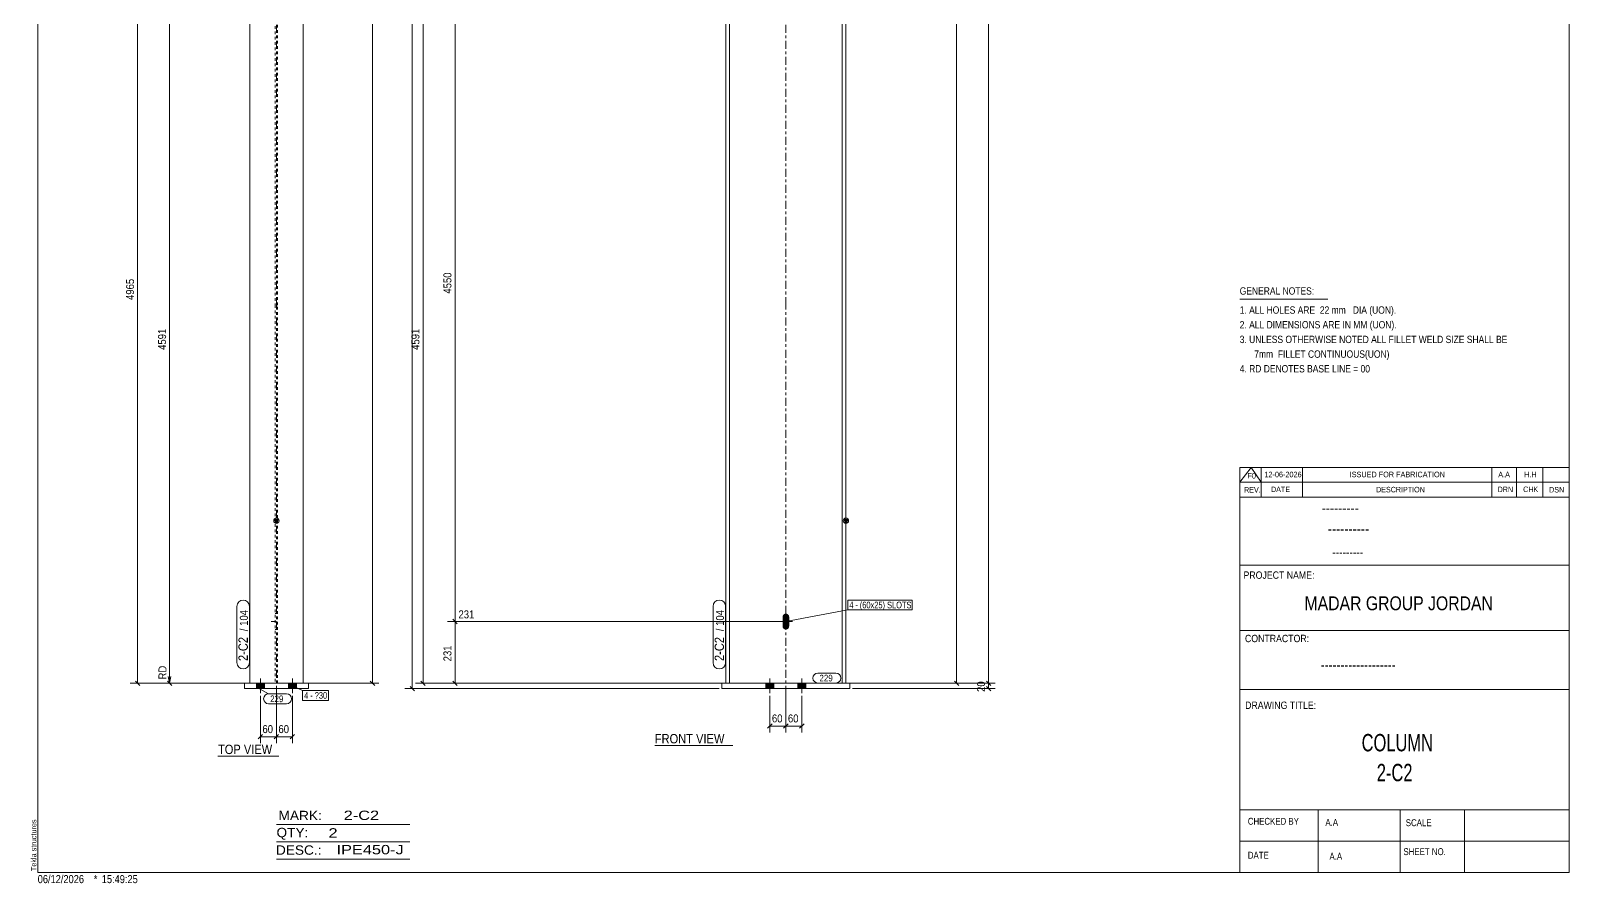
# Model space of a CAD drawing. Header units: millimetres. Extents: x 2 to 579, y 1 to 825.
# Drawn here: x 2 to 579, y 1 to 320 of the extents above; entities that cross this region are included whole.
import ezdxf

# ---------------------------------------------------------------- set-up
doc = ezdxf.new("R2010")
doc.units = ezdxf.units.MM
for name, pattern in [('XKITLINE00', [0]), ('XKITLINE01', [4, 1, -1, 1, -1]), ('XKITLINE02', [4, 2, -2]), ('XKITLINE03', [6, 3, -1, 1, -1])]:
    doc.linetypes.add(name, pattern=pattern)
for name, color, linetype, lineweight in [('Bolt', 3, 'Continuous', 0), ('BoltMark', 7, 'Continuous', 0), ('Dimensions', 7, 'Continuous', 0), ('DrawingSheet', 5, 'Continuous', 0), ('OtherObjectType', 7, 'Continuous', 0), ('Part', 2, 'Continuous', 0), ('PartMark', 7, 'Continuous', 0)]:
    doc.layers.add(name, color=color, linetype=linetype, lineweight=lineweight)
doc.styles.add('@ARIAL_UNICODE_MS_BOLD', font='ARIAL.TTF')
doc.styles.add('ARIAL', font='ARIAL.TTF')
doc.styles.add('ARIAL_NARROW', font='ARIALN.TTF')
doc.styles.add('COMIC_SANS_MS_BOLD', font='COMICBD.TTF')
doc.styles.add('SWIS721_EX_BT', font='ARIAL.TTF')
doc.styles.add('SWISSE', font='ARIAL.TTF')

# ---------------------------------------------------------------- blocks, each defined once
blk = doc.blocks.new('*A5')
at = {"layer": 'Bolt'}
for points in [[(285.88, 648.63), (285.4, 648.54), (284.92, 648.63), (284.52, 648.91), (284.25, 649.31), (284.15, 649.79), (284.15, 653.29), (284.25, 653.77), (284.52, 654.17), (284.92, 654.44), (285.4, 654.54), (285.88, 654.44), (286.28, 654.17), (286.55, 653.77), (286.65, 653.29), (286.65, 649.79), (286.55, 649.31), (286.28, 648.91)], [(285.88, 390.69), (285.4, 390.6), (284.92, 390.69), (284.52, 390.96), (284.25, 391.37), (284.15, 391.85), (284.15, 395.35), (284.25, 395.83), (284.52, 396.23), (284.92, 396.5), (285.4, 396.6), (285.88, 396.5), (286.28, 396.23), (286.55, 395.83), (286.65, 395.35), (286.65, 391.85), (286.55, 391.37), (286.28, 390.96)], [(285.88, 350.69), (285.4, 350.6), (284.92, 350.69), (284.52, 350.96), (284.25, 351.37), (284.15, 351.85), (284.15, 355.35), (284.25, 355.83), (284.52, 356.23), (284.92, 356.5), (285.4, 356.6), (285.88, 356.5), (286.28, 356.23), (286.55, 355.83), (286.65, 355.35), (286.65, 351.85), (286.55, 351.37), (286.28, 350.96)], [(285.88, 96.07), (285.4, 95.98), (284.92, 96.07), (284.52, 96.34), (284.25, 96.75), (284.15, 97.23), (284.15, 100.73), (284.25, 101.21), (284.52, 101.61), (284.92, 101.88), (285.4, 101.98), (285.88, 101.88), (286.28, 101.61), (286.55, 101.21), (286.65, 100.73), (286.65, 97.23), (286.55, 96.75), (286.28, 96.34)]]:
    blk.add_hatch(color=3, dxfattribs=at).paths.add_polyline_path(points, flags=17)
at = {"layer": 'Bolt', "color": 3, "linetype": 'XKITLINE00', "lineweight": 0}
for p, q in [((285.4, 654.04), (285.4, 649.04)), ((287.9, 651.54), (282.9, 651.54)), ((287.9, 393.6), (282.9, 393.6)), ((285.4, 396.1), (285.4, 391.1)), ((287.9, 353.6), (282.9, 353.6)), ((285.4, 356.1), (285.4, 351.1)), ((287.9, 98.98), (282.9, 98.98)), ((285.4, 101.48), (285.4, 96.48))]:
    blk.add_line(p, q, dxfattribs=at)
blk = doc.blocks.new('*A10')
at = {"layer": 'Bolt'}
for points in [[(280.9, 75.85), (280.9, 73.85), (277.9, 73.85), (277.9, 75.85)], [(280.9, 75.85), (280.9, 73.85), (277.9, 73.85), (277.9, 75.85)], [(292.9, 75.85), (292.9, 73.85), (289.9, 73.85), (289.9, 75.85)], [(292.9, 75.85), (292.9, 73.85), (289.9, 73.85), (289.9, 75.85)]]:
    blk.add_hatch(color=3, dxfattribs=at).paths.add_polyline_path(points, flags=17)
at = {"layer": 'Bolt', "color": 3, "linetype": 'XKITLINE00', "lineweight": 0}
for p, q in [((277.9, 75.85), (277.9, 73.85)), ((277.9, 75.85), (277.9, 73.85)), ((279.4, 77.6), (279.4, 72.1)), ((279.4, 77.6), (279.4, 72.1)), ((280.9, 75.85), (280.9, 73.85)), ((280.9, 75.85), (280.9, 73.85)), ((289.9, 75.85), (289.9, 73.85)), ((289.9, 75.85), (289.9, 73.85)), ((291.4, 77.6), (291.4, 72.1)), ((291.4, 77.6), (291.4, 72.1)), ((292.9, 75.85), (292.9, 73.85)), ((292.9, 75.85), (292.9, 73.85))]:
    blk.add_line(p, q, dxfattribs=at)
blk = doc.blocks.new('*A12')
at = {"layer": 'Part'}
blk.add_hatch(color=2, dxfattribs=at).paths.add_polyline_path([(307.1, 137.25), (308.7, 137.25), (307.9, 135.85)], flags=17)
at = {"layer": 'Part', "color": 7, "linetype": 'XKITLINE01', "lineweight": 0}
for p, q in [((307.9, 708.5), (262.9, 673.02)), ((264.3, 671.04), (264.3, 670.04)), ((306.5, 671.04), (306.5, 670.04)), ((264.3, 372.97), (264.3, 371.97)), ((306.5, 372.97), (306.5, 371.97)), ((307.9, 75.85), (262.9, 75.85))]:
    blk.add_line(p, q, dxfattribs=at)
at = {"layer": 'Part', "color": 2, "linetype": 'XKITLINE00', "lineweight": 0}
for p, q in [((306.5, 707.39), (306.5, 671.04)), ((307.9, 708.5), (307.9, 512.2)), ((262.9, 673.02), (262.9, 512.2)), ((264.3, 674.12), (264.3, 671.04)), ((264.3, 670.04), (264.3, 512.2)), ((306.5, 670.04), (306.5, 512.2)), ((262.9, 512.1), (262.9, 217.58)), ((264.3, 512.1), (264.3, 372.97)), ((306.5, 512.1), (306.5, 372.97)), ((307.9, 512.1), (307.9, 217.58)), ((264.3, 371.97), (264.3, 217.58)), ((306.5, 371.97), (306.5, 217.58)), ((262.9, 217.48), (262.9, 75.85)), ((264.3, 217.48), (264.3, 75.85)), ((306.5, 217.48), (306.5, 75.85)), ((307.9, 217.48), (307.9, 75.85)), ((307.9, 135.85), (307.1, 137.25)), ((307.1, 137.25), (308.7, 137.25)), ((308.7, 137.25), (307.9, 135.85))]:
    blk.add_line(p, q, dxfattribs=at)
at = {"layer": 'Part', "color": 7, "linetype": 'XKITLINE03', "lineweight": 0}
for p, q in [((285.4, 512.2), (285.4, 700.76)), ((285.4, 217.58), (285.4, 512.1)), ((285.4, 65.85), (285.4, 217.48))]:
    blk.add_line(p, q, dxfattribs=at)
at = {"layer": 'Part', "color": 2, "linetype": 'XKITLINE00', "lineweight": 0}
blk.add_circle((307.9, 136.75), 1, dxfattribs=at)
blk = doc.blocks.new('*A20')
at = {"layer": 'Part', "color": 2, "linetype": 'XKITLINE00', "lineweight": 0}
for p, q in [((309.4, 75.85), (261.4, 75.85)), ((261.4, 75.85), (261.4, 73.85)), ((309.4, 75.85), (309.4, 73.85)), ((309.4, 73.85), (261.4, 73.85))]:
    blk.add_line(p, q, dxfattribs=at)
blk = doc.blocks.new('*A24')
at = {"layer": 'Bolt', "color": 3, "linetype": 'XKITLINE02', "lineweight": 0}
for p, q in [((94, 654.54), (94.9, 654.54)), ((92.45, 651.54), (96.45, 651.54)), ((94, 648.54), (94.9, 648.54)), ((92.45, 393.6), (96.45, 393.6)), ((94, 396.6), (94.9, 396.6)), ((94, 390.6), (94.9, 390.6)), ((92.45, 353.6), (96.45, 353.6)), ((94, 356.6), (94.9, 356.6)), ((94, 350.6), (94.9, 350.6)), ((92.45, 98.98), (96.45, 98.98)), ((94, 101.98), (94.9, 101.98)), ((94, 95.98), (94.9, 95.98))]:
    blk.add_line(p, q, dxfattribs=at)
blk = doc.blocks.new('*A29')
at = {"layer": 'Bolt'}
for points in [[(89.95, 75.85), (89.95, 73.85), (86.95, 73.85), (86.95, 75.85)], [(89.95, 75.85), (89.95, 73.85), (86.95, 73.85), (86.95, 75.85)], [(101.95, 75.85), (101.95, 73.85), (98.95, 73.85), (98.95, 75.85)], [(101.95, 75.85), (101.95, 73.85), (98.95, 73.85), (98.95, 75.85)]]:
    blk.add_hatch(color=3, dxfattribs=at).paths.add_polyline_path(points, flags=17)
at = {"layer": 'Bolt', "color": 3, "linetype": 'XKITLINE00', "lineweight": 0}
for p, q in [((86.95, 75.85), (86.95, 73.85)), ((86.95, 75.85), (86.95, 73.85)), ((88.45, 77.6), (88.45, 72.1)), ((88.45, 77.6), (88.45, 72.1)), ((89.95, 75.85), (89.95, 73.85)), ((89.95, 75.85), (89.95, 73.85)), ((98.95, 75.85), (98.95, 73.85)), ((98.95, 75.85), (98.95, 73.85)), ((100.45, 77.6), (100.45, 72.1)), ((100.45, 77.6), (100.45, 72.1)), ((101.95, 75.85), (101.95, 73.85)), ((101.95, 75.85), (101.95, 73.85))]:
    blk.add_line(p, q, dxfattribs=at)
blk = doc.blocks.new('*A31')
at = {"layer": 'Part'}
blk.add_hatch(color=2, dxfattribs=at).paths.add_polyline_path([(93.65, 137.25), (95.25, 137.25), (94.45, 135.85)], flags=17)
at = {"layer": 'Part', "color": 7, "linetype": 'XKITLINE01', "lineweight": 0}
for p, q in [((84.45, 708.5), (84.45, 512.2)), ((104.45, 708.5), (84.45, 708.5)), ((84.45, 707.39), (94, 707.39)), ((94, 707.39), (94, 512.2)), ((94.9, 512.2), (94.9, 707.39)), ((94.9, 707.39), (104.45, 707.39)), ((104.45, 512.2), (104.45, 708.5)), ((84.45, 674.12), (94, 674.12)), ((84.45, 673.02), (104.45, 673.02)), ((94.9, 674.12), (104.45, 674.12)), ((84.45, 512.1), (84.45, 335.45)), ((94, 512.1), (94, 217.58)), ((94.9, 217.58), (94.9, 512.1)), ((104.45, 335.45), (104.45, 512.1)), ((94, 217.48), (94, 75.85)), ((94.9, 75.85), (94.9, 217.48)), ((84.45, 75.85), (104.45, 75.85))]:
    blk.add_line(p, q, dxfattribs=at)
at = {"layer": 'Part', "color": 7, "linetype": 'XKITLINE03', "lineweight": 0}
for p, q in [((94.45, 512.2), (94.45, 700.76)), ((94.45, 217.58), (94.45, 512.1)), ((94.45, 65.85), (94.45, 217.48))]:
    blk.add_line(p, q, dxfattribs=at)
at = {"layer": 'Part', "color": 2, "linetype": 'XKITLINE00', "lineweight": 0}
for p, q in [((84.45, 217.58), (84.45, 335.45)), ((104.45, 335.45), (104.45, 217.58)), ((84.45, 75.85), (84.45, 217.48)), ((104.45, 217.48), (104.45, 75.85)), ((94.45, 135.85), (93.65, 137.25)), ((93.65, 137.25), (95.25, 137.25)), ((95.25, 137.25), (94.45, 135.85))]:
    blk.add_line(p, q, dxfattribs=at)
blk.add_circle((94.45, 136.75), 1, dxfattribs=at)
blk = doc.blocks.new('*A39')
at = {"layer": 'Part', "color": 2, "linetype": 'XKITLINE00', "lineweight": 0}
for p, q in [((82.45, 73.85), (82.45, 75.85)), ((82.45, 75.85), (106.45, 75.85)), ((106.45, 75.85), (106.45, 73.85)), ((106.45, 73.85), (82.45, 73.85))]:
    blk.add_line(p, q, dxfattribs=at)
blk = doc.blocks.new('*A65')
at = {"layer": 'DrawingSheet', "color": 5, "linetype": 'XKITLINE00', "lineweight": 0}
for p, q in [((579, 825), (5, 825)), ((5, 825), (5, 5)), ((579, 5), (579, 825)), ((5, 5), (579, 5))]:
    blk.add_line(p, q, dxfattribs=at)
at = {"layer": 'DrawingSheet', "color": 5, "style": 'ARIAL', "width": 0.85}
blk.add_text('Tekla structures', height=2, rotation=90, dxfattribs=at).set_placement((4.5, 5.5))
blk = doc.blocks.new('*A67')
at = {"layer": 'OtherObjectType', "color": 7, "linetype": 'XKITLINE00', "lineweight": 0}
blk.add_line((455.5, 219.82), (488.5, 219.82), dxfattribs=at)
at = {"layer": 'OtherObjectType', "color": 7, "style": 'ARIAL_NARROW', "width": 1.008832}
for s, p in [('GENERAL NOTES:', (455.5, 221.47)), ('1. ALL HOLES ARE  22 mm   DIA (UON).', (455.5, 214.32)), ('2. ALL DIMENSIONS ARE IN MM (UON).', (455.5, 208.82)), ('3. UNLESS OTHERWISE NOTED ALL FILLET WELD SIZE SHALL BE', (455.5, 203.32)), ('7mm  FILLET CONTINUOUS(UON)', (460.95, 197.82)), ('4. RD DENOTES BASE LINE = 00', (455.5, 192.32))]:
    blk.add_text(s, height=2.75, dxfattribs=at).set_placement(p)
blk = doc.blocks.new('*A68')
at = {"layer": 'OtherObjectType', "color": 7, "linetype": 'XKITLINE00', "lineweight": 0}
for p, q in [((455.5, 156.76), (579, 156.76)), ((455.5, 151.21), (459.82, 156.76)), ((455.5, 151.21), (455.5, 156.76)), ((459.82, 156.76), (463.53, 151.21)), ((463.53, 151.21), (463.53, 156.76)), ((478.97, 151.21), (478.97, 156.76)), ((549.98, 151.21), (549.98, 156.76)), ((559.24, 151.21), (559.24, 156.76)), ((569.12, 151.21), (569.12, 156.76)), ((579, 151.21), (579, 156.76)), ((455.5, 151.21), (579, 151.21)), ((455.5, 145.65), (455.5, 151.21)), ((459.21, 151.21), (579, 151.21)), ((463.53, 145.65), (463.53, 151.21)), ((478.97, 145.65), (478.97, 151.21)), ((549.98, 145.65), (549.98, 151.21)), ((559.24, 145.65), (559.24, 151.21)), ((569.12, 145.65), (569.12, 151.21)), ((579, 145.65), (579, 151.21))]:
    blk.add_line(p, q, dxfattribs=at)
at = {"layer": 'OtherObjectType', "color": 7, "style": 'ARIAL_NARROW'}
for s, height, width, p in [('F0', 2.058, 1.008832, (458.4, 152.59)), ('12-06-2026', 2.058, 1.008832, (464.76, 153.06)), ('ISSUED FOR FABRICATION', 2.0583, 1.008832, (496.71, 153.06)), ('A.A', 2.058, 1.008832, (552.4, 153.06)), ('H.H', 2.058, 1.008832, (562.13, 153.06)), ('REV.', 2.058, 0.907949, (457.13, 147.31)), ('DATE', 2.058, 0.907949, (467.23, 147.5)), ('DESCRIPTION', 2.0583, 0.907949, (506.61, 147.39)), ('DRN', 2.058, 0.907949, (552.17, 147.47)), ('CHK', 2.058, 0.907949, (561.72, 147.5)), ('DSN', 2.058, 0.907949, (571.47, 147.35))]:
    blk.add_text(s, height=height, dxfattribs=dict(at, width=width)).set_placement(p)
blk = doc.blocks.new('*A69')
at = {"layer": 'OtherObjectType', "color": 6, "linetype": 'XKITLINE00', "lineweight": 0}
for p, q in [((94.5, 23), (144.5, 23)), ((94.5, 16.5), (144.5, 16.5)), ((94.5, 10), (144.5, 10))]:
    blk.add_line(p, q, dxfattribs=at)
at = {"layer": 'OtherObjectType', "color": 6, "style": 'ARIAL_NARROW'}
for s, width, p in [('MARK:', 1.275, (95.27, 24.58)), ('2-C2', 1.525501, (119.69, 24.65)), ('QTY:', 1.275, (94.5, 18.19)), ('2', 1.525501, (113.99, 18.05)), ('DESC.:', 1.275, (94.29, 11.63)), ('IPE450-J', 1.525501, (117, 11.79))]:
    blk.add_text(s, height=3.5, dxfattribs=dict(at, width=width)).set_placement(p)
blk = doc.blocks.new('*A70')
at = {"layer": 'OtherObjectType', "color": 2, "linetype": 'XKITLINE00', "lineweight": 0}
for p, q in [((455.5, 145.65), (579, 145.65)), ((455.5, 5), (455.5, 145.64)), ((578.98, 145.64), (579, 5)), ((579, 120.14), (455.5, 120.14)), ((455.5, 95.63), (579, 95.63)), ((579, 73.49), (455.5, 73.49)), ((579, 28.4), (455.5, 28.4)), ((484.94, 28.4), (484.94, 5)), ((515.62, 5), (515.62, 28.4)), ((539.75, 5), (539.75, 28.4)), ((579, 16.7), (455.5, 16.7)), ((579, 5), (455.5, 5))]:
    blk.add_line(p, q, dxfattribs=at)
at = {"layer": 'OtherObjectType', "color": 4, "style": '@ARIAL_UNICODE_MS_BOLD', "width": 0.85}
blk.add_text('---------', height=3.9, dxfattribs=at).set_placement((486.23, 139.59))
at = {"layer": 'OtherObjectType', "color": 7, "style": 'ARIAL', "width": 0.85}
for s, height, p in [('----------', 3.9, (488.56, 131.77)), ('---------', 3.25, (490.21, 123.31))]:
    blk.add_text(s, height=height, dxfattribs=at).set_placement(p)
at = {"layer": 'OtherObjectType', "color": 3, "width": 0.85}
for s, style, p in [('PROJECT NAME:', 'SWIS721_EX_BT', (456.92, 115.01)), ('CONTRACTOR:', 'SWISSE', (457.47, 91.27)), ('DRAWING TITLE:', 'SWIS721_EX_BT', (457.53, 66.24))]:
    blk.add_text(s, height=2.7618, dxfattribs=dict(at, style=style)).set_placement(p)
at = {"layer": 'OtherObjectType', "color": 7, "width": 0.85}
for s, height, p in [('MADAR GROUP JORDAN', 5.2, (479.79, 103.23)), ('CHECKED BY', 2.592, (458.53, 22.86)), ('A.A', 2.592, (487.61, 22.45)), ('SCALE', 2.592, (517.74, 22.33)), ('DATE', 2.592, (458.54, 10.16)), ('A.A', 2.592, (489.14, 9.76)), ('SHEET NO.', 2.592, (516.87, 11.49))]:
    blk.add_text(s, height=height, dxfattribs=at).set_placement(p)
at = {"layer": 'OtherObjectType', "color": 1}
for s, height, style, width, p in [('-------------------', 3.9, 'COMIC_SANS_MS_BOLD', 0.85, (485.87, 80.86)), ('COLUMN', 6.5, 'ARIAL', 0.68, (501.19, 50.37)), ('2-C2', 6.5, 'ARIAL', 0.68, (506.88, 39.17))]:
    blk.add_text(s, height=height, dxfattribs=dict(at, style=style, width=width)).set_placement(p)
blk = doc.blocks.new('*A72')
at = {"layer": 'OtherObjectType', "color": 7, "style": 'ARIAL_NARROW', "width": 1.008832}
for s, p in [('06/12/2026', (4.99, 1)), ('*', (26, 1)), ('15:49:25', (29, 1))]:
    blk.add_text(s, height=3, dxfattribs=at).set_placement(p)
blk = doc.blocks.new('*A73')
at = {"layer": 'Dimensions', "color": 7, "linetype": 'XKITLINE00', "lineweight": 0}
for p, q in [((309.3, 717.76), (142.55, 717.76)), ((144.55, 718.61), (146.25, 716.91)), ((145.4, 73.85), (145.4, 717.76)), ((260.4, 73.85), (142.55, 73.85)), ((144.55, 74.7), (146.25, 73.01))]:
    blk.add_line(p, q, dxfattribs=at)
at = {"layer": 'Dimensions', "color": 3}
for p in [(145.4, 717.76), (145.4, 73.85)]:
    blk.add_point(p, dxfattribs=at)
at = {"layer": 'Dimensions', "color": 3, "style": 'ARIAL', "width": 0.85}
blk.add_text('9068', height=3, rotation=90.00021, dxfattribs=at).set_placement((144.05, 391.36))
blk = doc.blocks.new('*A74')
at = {"layer": 'Dimensions', "color": 7, "linetype": 'XKITLINE00', "lineweight": 0}
for p, q in [((308.9, 75.85), (363.8, 75.85)), ((360.55, 76.7), (362.25, 75.01)), ((361.4, 73.85), (361.4, 75.85)), ((310.4, 73.85), (363.8, 73.85)), ((360.55, 74.7), (362.25, 73.01))]:
    blk.add_line(p, q, dxfattribs=at)
at = {"layer": 'Dimensions', "color": 3}
for p in [(361.4, 75.85), (361.4, 73.85)]:
    blk.add_point(p, dxfattribs=at)
at = {"layer": 'Dimensions', "color": 3, "style": 'ARIAL', "width": 0.85}
blk.add_text('20', height=3, rotation=90.00021, dxfattribs=at).set_placement((360.05, 72.63))
blk = doc.blocks.new('*A75')
at = {"layer": 'Dimensions', "color": 7, "linetype": 'XKITLINE00', "lineweight": 0}
for p, q in [((284.4, 98.98), (158.55, 98.98)), ((160.55, 99.83), (162.25, 98.13)), ((161.4, 75.85), (161.4, 98.98)), ((261.9, 75.85), (158.55, 75.85)), ((160.55, 76.7), (162.25, 75.01))]:
    blk.add_line(p, q, dxfattribs=at)
at = {"layer": 'Dimensions', "color": 3}
for p in [(161.4, 98.98), (161.4, 75.85)]:
    blk.add_point(p, dxfattribs=at)
at = {"layer": 'Dimensions', "color": 3, "style": 'ARIAL', "width": 0.85}
blk.add_text('231', height=3, dxfattribs=at).set_placement((162.7, 100.18))
blk.add_text('231', height=3, rotation=90.00021, dxfattribs=at).set_placement((160.05, 84.08))
blk = doc.blocks.new('*A76')
at = {"layer": 'Dimensions', "color": 7, "linetype": 'XKITLINE00', "lineweight": 0}
for p, q in [((284.4, 353.6), (158.55, 353.6)), ((160.55, 354.45), (162.25, 352.75)), ((161.4, 98.98), (161.4, 353.6)), ((284.4, 98.98), (158.55, 98.98)), ((160.55, 99.83), (162.25, 98.13))]:
    blk.add_line(p, q, dxfattribs=at)
at = {"layer": 'Dimensions', "color": 3}
for p in [(161.4, 353.6), (161.4, 98.98)]:
    blk.add_point(p, dxfattribs=at)
at = {"layer": 'Dimensions', "color": 3, "style": 'ARIAL', "width": 0.85}
blk.add_text('4781', height=3, dxfattribs=at).set_placement((162.7, 354.8))
blk.add_text('4550', height=3, rotation=90.00021, dxfattribs=at).set_placement((160.05, 221.84))
blk = doc.blocks.new('*A80')
at = {"layer": 'Dimensions', "color": 7, "linetype": 'XKITLINE00', "lineweight": 0}
for p, q in [((312.8, 648.81), (351.8, 648.81)), ((348.55, 649.66), (350.25, 647.96)), ((349.4, 75.85), (349.4, 648.81)), ((308.9, 75.85), (351.8, 75.85)), ((348.55, 76.7), (350.25, 75.01))]:
    blk.add_line(p, q, dxfattribs=at)
at = {"layer": 'Dimensions', "color": 3}
for p in [(349.4, 648.81), (349.4, 75.85)]:
    blk.add_point(p, dxfattribs=at)
at = {"layer": 'Dimensions', "color": 3, "style": 'ARIAL', "width": 0.85}
blk.add_text('8359', height=3, dxfattribs=at).set_placement((334.7, 650.01))
blk.add_text('8359', height=3, rotation=90.00021, dxfattribs=at).set_placement((348.05, 357.88))
blk = doc.blocks.new('*A89')
at = {"layer": 'Dimensions', "color": 7, "linetype": 'XKITLINE00', "lineweight": 0}
for p, q in [((279.4, 71.1), (279.4, 57.45)), ((285.4, 74.85), (285.4, 57.45)), ((280.25, 60.7), (278.55, 59.01)), ((279.4, 59.85), (285.4, 59.85)), ((286.25, 60.7), (284.55, 59.01))]:
    blk.add_line(p, q, dxfattribs=at)
at = {"layer": 'Dimensions', "color": 3}
for p in [(279.4, 59.85), (285.4, 59.85)]:
    blk.add_point(p, dxfattribs=at)
at = {"layer": 'Dimensions', "color": 3, "style": 'ARIAL', "width": 0.85}
blk.add_text('60', height=3, dxfattribs=at).set_placement((280.17, 61.2))
blk = doc.blocks.new('*A90')
at = {"layer": 'Dimensions', "color": 7, "linetype": 'XKITLINE00', "lineweight": 0}
for p, q in [((285.4, 74.85), (285.4, 57.45)), ((291.4, 71.1), (291.4, 57.45)), ((286.25, 60.7), (284.55, 59.01)), ((285.4, 59.85), (291.4, 59.85)), ((292.25, 60.7), (290.55, 59.01))]:
    blk.add_line(p, q, dxfattribs=at)
at = {"layer": 'Dimensions', "color": 3}
for p in [(285.4, 59.85), (291.4, 59.85)]:
    blk.add_point(p, dxfattribs=at)
at = {"layer": 'Dimensions', "color": 3, "style": 'ARIAL', "width": 0.85}
blk.add_text('60', height=3, dxfattribs=at).set_placement((286.17, 61.2))
blk = doc.blocks.new('*A91')
at = {"layer": 'BoltMark', "color": 7, "linetype": 'XKITLINE00', "lineweight": 0}
for p, q in [((308.58, 107.04), (332.7, 107.04)), ((308.58, 103.34), (308.58, 107.04)), ((332.7, 103.34), (332.7, 107.04)), ((285.4, 98.98), (308.58, 103.34)), ((308.58, 103.34), (332.7, 103.34))]:
    blk.add_line(p, q, dxfattribs=at)
at = {"layer": 'BoltMark', "color": 3, "style": 'ARIAL_NARROW', "width": 0.85}
for s, p in [('4', (309.18, 103.94)), ('-', (311.45, 103.94)), ('(60x25) SLOTS', (313.11, 103.94))]:
    blk.add_text(s, height=2.5, dxfattribs=at).set_placement(p)
blk = doc.blocks.new('*A93')
at = {"layer": 'PartMark', "color": 7, "linetype": 'XKITLINE00', "lineweight": 0}
for p, q in [((297.39, 79.65), (304.15, 79.65)), ((297.39, 75.95), (304.15, 75.95))]:
    blk.add_line(p, q, dxfattribs=at)
for centre, start, end in [((297.39, 77.8), 90, 270), ((304.15, 77.8), 270, 90)]:
    blk.add_arc(centre, 1.85, start, end, dxfattribs=at)
at = {"layer": 'PartMark', "color": 3, "style": 'ARIAL', "width": 0.85}
blk.add_text('229', height=2.5, dxfattribs=at).set_placement((297.99, 76.55))
blk = doc.blocks.new('*A97')
at = {"layer": 'PartMark', "color": 7, "linetype": 'XKITLINE00', "lineweight": 0}
for p, q in [((258.1, 83.6), (258.1, 104.66)), ((262.8, 83.6), (262.8, 104.66))]:
    blk.add_line(p, q, dxfattribs=at)
for centre, start, end in [((260.45, 104.66), 0, 180), ((260.45, 83.6), 180, 0)]:
    blk.add_arc(centre, 2.35, start, end, dxfattribs=at)
at = {"layer": 'PartMark', "color": 3, "style": 'ARIAL', "width": 0.85}
for s, p in [('104', (262.2, 97.38)), ('/', (262.2, 95.37))]:
    blk.add_text(s, height=3, rotation=90.00021, dxfattribs=at).set_placement(p)
at = {"layer": 'PartMark', "color": 1, "style": 'ARIAL', "width": 0.85}
blk.add_text('2-C2', height=3.5, rotation=90.00021, dxfattribs=at).set_placement((262.2, 84.2))
blk = doc.blocks.new('*A104')
at = {"layer": 'OtherObjectType', "color": 7, "linetype": 'XKITLINE00', "lineweight": 0}
blk.add_line((236.28, 52.6), (265.57, 52.6), dxfattribs=at)
at = {"layer": 'OtherObjectType', "color": 7, "style": 'ARIAL', "width": 0.85}
blk.add_text('FRONT VIEW', height=3.5, dxfattribs=at).set_placement((236.28, 53.35))
blk = doc.blocks.new('*A114')
at = {"layer": 'Dimensions', "color": 7, "linetype": 'XKITLINE00', "lineweight": 0}
for p, q in [((360.55, 709.34), (362.25, 707.65)), ((308.9, 708.5), (363.8, 708.5)), ((361.4, 75.85), (361.4, 708.5)), ((308.9, 75.85), (363.8, 75.85)), ((360.55, 76.7), (362.25, 75.01))]:
    blk.add_line(p, q, dxfattribs=at)
at = {"layer": 'Dimensions', "color": 3}
for p in [(361.4, 708.5), (361.4, 75.85)]:
    blk.add_point(p, dxfattribs=at)
at = {"layer": 'Dimensions', "color": 3, "style": 'ARIAL', "width": 0.85}
blk.add_text('8956', height=3, rotation=90.00021, dxfattribs=at).set_placement((360.05, 387.72))
blk = doc.blocks.new('*A116')
at = {"layer": 'Dimensions', "color": 7, "linetype": 'XKITLINE00', "lineweight": 0}
for p, q in [((263.3, 334.58), (146.55, 334.58)), ((148.55, 335.43), (150.25, 333.73)), ((149.4, 75.85), (149.4, 334.58)), ((261.9, 75.85), (146.55, 75.85)), ((148.55, 76.7), (150.25, 75.01))]:
    blk.add_line(p, q, dxfattribs=at)
at = {"layer": 'Dimensions', "color": 3}
for p in [(149.4, 334.58), (149.4, 75.85)]:
    blk.add_point(p, dxfattribs=at)
at = {"layer": 'Dimensions', "color": 3, "style": 'ARIAL', "width": 0.85}
blk.add_text('4591', height=3, dxfattribs=at).set_placement((150.7, 335.78))
blk.add_text('4591', height=3, rotation=90.00021, dxfattribs=at).set_placement((148.05, 200.77))
blk = doc.blocks.new('*A119')
at = {"layer": 'Dimensions', "color": 7, "linetype": 'XKITLINE00', "lineweight": 0}
for p, q in [((88.45, 71.1), (88.45, 53.45)), ((94.45, 74.85), (94.45, 53.45)), ((89.3, 56.7), (87.6, 55.01)), ((88.45, 55.85), (94.45, 55.85)), ((95.3, 56.7), (93.6, 55.01))]:
    blk.add_line(p, q, dxfattribs=at)
at = {"layer": 'Dimensions', "color": 3}
for p in [(88.45, 55.85), (94.45, 55.85)]:
    blk.add_point(p, dxfattribs=at)
at = {"layer": 'Dimensions', "color": 3, "style": 'ARIAL', "width": 0.85}
blk.add_text('60', height=3, dxfattribs=at).set_placement((89.22, 57.2))
blk = doc.blocks.new('*A120')
at = {"layer": 'Dimensions', "color": 7, "linetype": 'XKITLINE00', "lineweight": 0}
for p, q in [((94.45, 74.85), (94.45, 53.45)), ((100.45, 71.1), (100.45, 53.45)), ((95.3, 56.7), (93.6, 55.01)), ((94.45, 55.85), (100.45, 55.85)), ((101.3, 56.7), (99.6, 55.01))]:
    blk.add_line(p, q, dxfattribs=at)
at = {"layer": 'Dimensions', "color": 3}
for p in [(94.45, 55.85), (100.45, 55.85)]:
    blk.add_point(p, dxfattribs=at)
at = {"layer": 'Dimensions', "color": 3, "style": 'ARIAL', "width": 0.85}
blk.add_text('60', height=3, dxfattribs=at).set_placement((95.22, 57.2))
blk = doc.blocks.new('*A121')
at = {"layer": 'Dimensions', "color": 7, "linetype": 'XKITLINE00', "lineweight": 0}
for p, q in [((108.9, 371.97), (39.6, 371.97)), ((41.6, 372.82), (43.3, 371.12)), ((42.45, 75.85), (42.45, 371.97)), ((83.45, 75.85), (39.6, 75.85)), ((41.6, 76.7), (43.3, 75.01))]:
    blk.add_line(p, q, dxfattribs=at)
at = {"layer": 'Dimensions', "color": 3}
for p in [(42.45, 371.97), (42.45, 75.85)]:
    blk.add_point(p, dxfattribs=at)
at = {"layer": 'Dimensions', "color": 3, "style": 'ARIAL', "width": 0.85}
blk.add_text('4965', height=3, dxfattribs=at).set_placement((43.75, 373.17))
blk.add_text('4965', height=3, rotation=90.00021, dxfattribs=at).set_placement((41.1, 219.46))
blk = doc.blocks.new('*A123')
at = {"layer": 'Dimensions', "color": 7, "linetype": 'XKITLINE00', "lineweight": 0}
for p, q in [((110.9, 670.04), (132.85, 670.04)), ((129.6, 670.89), (131.3, 669.19)), ((130.45, 75.85), (130.45, 670.04)), ((105.45, 75.85), (132.85, 75.85)), ((129.6, 76.7), (131.3, 75.01))]:
    blk.add_line(p, q, dxfattribs=at)
at = {"layer": 'Dimensions', "color": 3}
for p in [(130.45, 670.04), (130.45, 75.85)]:
    blk.add_point(p, dxfattribs=at)
at = {"layer": 'Dimensions', "color": 3, "style": 'ARIAL', "width": 0.85}
blk.add_text('8571', height=3, dxfattribs=at).set_placement((120.25, 671.24))
blk.add_text('8571', height=3, rotation=90.00021, dxfattribs=at).set_placement((129.1, 368.5))
blk = doc.blocks.new('*A125')
at = {"layer": 'Dimensions', "color": 7, "linetype": 'XKITLINE00', "lineweight": 0}
for p, q in [((84, 334.58), (51.6, 334.58)), ((53.6, 335.43), (55.3, 333.73)), ((54.45, 75.85), (54.45, 334.58)), ((54.45, 83.08), (54.45, 75.85)), ((83.45, 75.85), (49.95, 75.85)), ((83.45, 75.85), (51.6, 75.85)), ((53.6, 76.7), (55.3, 75.01)), ((53.95, 78.35), (54.45, 75.85)), ((54.95, 78.35), (54.45, 75.85))]:
    blk.add_line(p, q, dxfattribs=at)
at = {"layer": 'Dimensions', "color": 3}
for p in [(54.45, 334.58), (54.45, 75.85)]:
    blk.add_point(p, dxfattribs=at)
at = {"layer": 'Dimensions', "color": 7}
blk.add_point((54.45, 75.85), dxfattribs=at)
at = {"layer": 'Dimensions', "color": 3, "style": 'ARIAL', "width": 0.85}
blk.add_text('4591', height=3, dxfattribs=at).set_placement((55.75, 335.78))
for s, p in [('4591', (53.1, 200.77)), ('RD', (53.25, 77.3))]:
    blk.add_text(s, height=3, rotation=90.00021, dxfattribs=at).set_placement(p)
blk = doc.blocks.new('*A129')
at = {"layer": 'BoltMark', "color": 7, "linetype": 'XKITLINE00', "lineweight": 0}
for p, q in [((100.45, 74.85), (104.29, 73.17)), ((104.29, 73.17), (113.98, 73.17)), ((104.29, 69.47), (104.29, 73.17)), ((104.29, 69.47), (113.98, 69.47)), ((113.98, 69.47), (113.98, 73.17))]:
    blk.add_line(p, q, dxfattribs=at)
at = {"layer": 'BoltMark', "color": 3, "style": 'ARIAL_NARROW', "width": 0.85}
for s, p in [('4', (104.89, 70.07)), ('-', (107.16, 70.07)), ('?30', (108.82, 70.07))]:
    blk.add_text(s, height=2.5, dxfattribs=at).set_placement(p)
blk = doc.blocks.new('*A133')
at = {"layer": 'PartMark', "color": 7, "linetype": 'XKITLINE00', "lineweight": 0}
for p, q in [((87.28, 74.28), (91.52, 71.89)), ((91.52, 71.89), (98.28, 71.89)), ((91.52, 68.19), (98.28, 68.19))]:
    blk.add_line(p, q, dxfattribs=at)
for centre, start, end in [((91.52, 70.04), 90, 270), ((98.28, 70.04), 270, 90)]:
    blk.add_arc(centre, 1.85, start, end, dxfattribs=at)
at = {"layer": 'PartMark', "color": 3, "style": 'ARIAL', "width": 0.85}
blk.add_text('229', height=2.5, dxfattribs=at).set_placement((92.12, 68.79))
blk = doc.blocks.new('*A141')
at = {"layer": 'PartMark', "color": 7, "linetype": 'XKITLINE00', "lineweight": 0}
for p, q in [((79.65, 83.6), (79.65, 104.66)), ((84.35, 83.6), (84.35, 104.66))]:
    blk.add_line(p, q, dxfattribs=at)
for centre, start, end in [((82, 104.66), 0, 180), ((82, 83.6), 180, 0)]:
    blk.add_arc(centre, 2.35, start, end, dxfattribs=at)
at = {"layer": 'PartMark', "color": 3, "style": 'ARIAL', "width": 0.85}
for s, p in [('104', (83.75, 97.38)), ('/', (83.75, 95.37))]:
    blk.add_text(s, height=3, rotation=90.00021, dxfattribs=at).set_placement(p)
at = {"layer": 'PartMark', "color": 1, "style": 'ARIAL', "width": 0.85}
blk.add_text('2-C2', height=3.5, rotation=90.00021, dxfattribs=at).set_placement((83.75, 84.2))
blk = doc.blocks.new('*A142')
at = {"layer": 'OtherObjectType', "color": 7, "linetype": 'XKITLINE00', "lineweight": 0}
blk.add_line((72.56, 48.6), (95.39, 48.6), dxfattribs=at)
at = {"layer": 'OtherObjectType', "color": 7, "style": 'ARIAL', "width": 0.85}
blk.add_text('TOP VIEW', height=3.5, dxfattribs=at).set_placement((72.56, 49.35))

msp = doc.modelspace()

# ---------------------------------------------------------------- block references
at = {"lineweight": 0}
for name in ['*A65', '*A73', '*A114', '*A123', '*A24', '*A5', '*A80', '*A121', '*A76', '*A125', '*A116', '*A67', '*A68', '*A70', '*A141', '*A97', '*A91', '*A75', '*A39', '*A29', '*A20', '*A10', '*A93', '*A74', '*A133', '*A119', '*A120', '*A129', '*A89', '*A90', '*A142', '*A104', '*A69', '*A72']:
    msp.add_blockref(name, (0, 0), dxfattribs=at)
at = {"layer": 'Part', "lineweight": 0}
for name in ['*A31', '*A12']:
    msp.add_blockref(name, (0, 0), dxfattribs=at)

doc.saveas('drawing.dxf')
